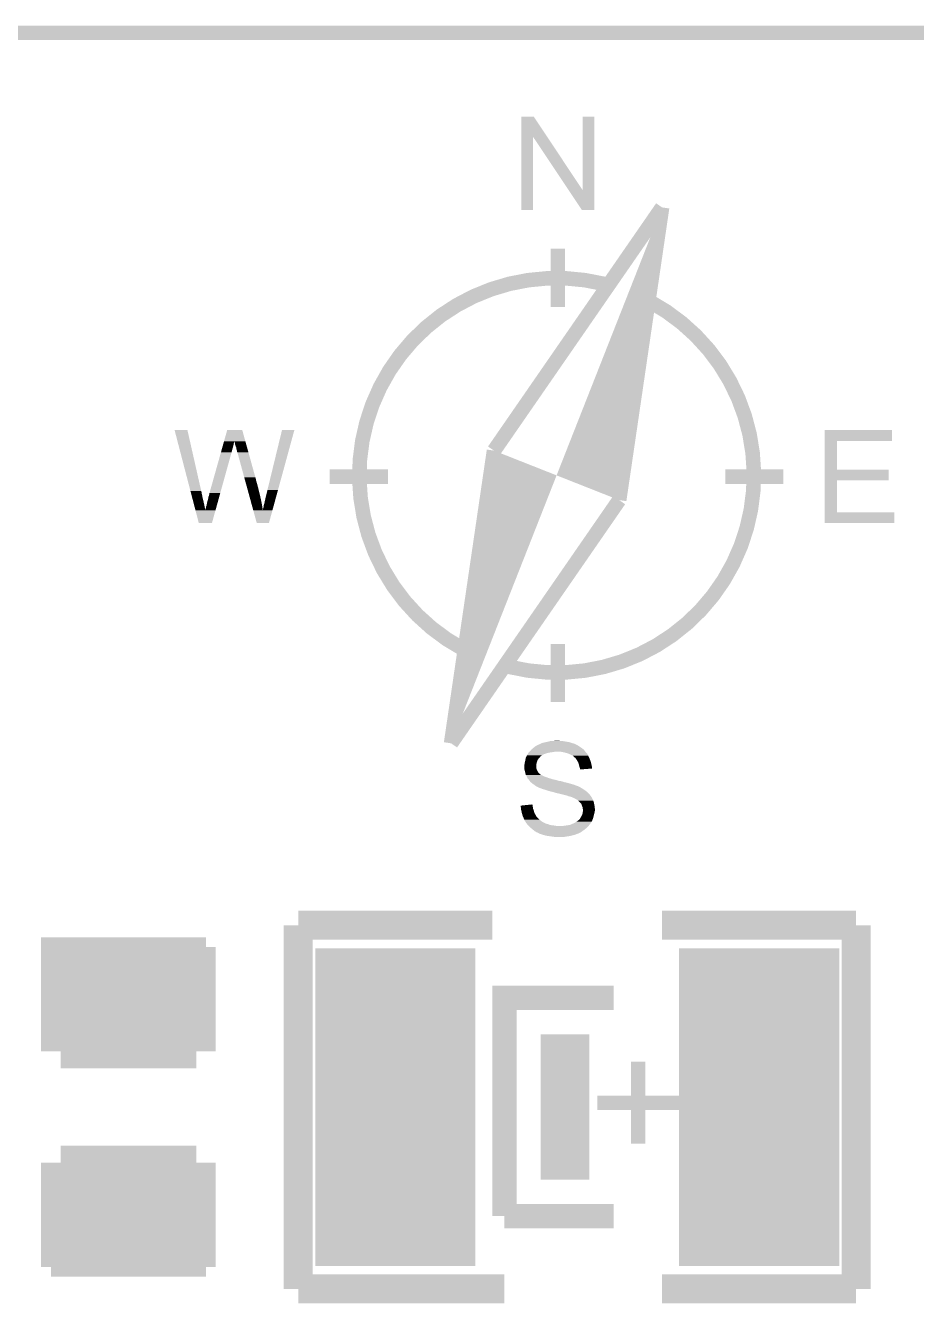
# Model space of a CAD drawing. Extents: x -0.05 to 0.95, y -0.15 to 0.98.
# Drawn here: x 0.223 to 0.59, y 0.451 to 0.978 of the extents above; entities that cross this region are included whole.
import ezdxf

# ---------------------------------------------------------------- set-up
doc = ezdxf.new("R2010")
doc.units = 0
doc.layers.get('0').update_dxf_attribs({"linetype": 'CONTINUOUS'})
for name, color, linetype in [('COMPASS_CLICK_V101_GKO', 5, 'CONTINUOUS'), ('COMPASS_CLICK_V101_GTO', 14, 'CONTINUOUS'), ('COMPASS_CLICK_V101_GTS', 12, 'CONTINUOUS')]:
    doc.layers.add(name, color=color, linetype=linetype)

# ---------------------------------------------------------------- blocks, each defined once
blk = doc.blocks.new('RECTANGLE_28')
blk.add_solid([(0.01, 0.03), (0.01, -0.03), (-0.01, 0.03), (-0.01, -0.03)])
blk = doc.blocks.new('RECTANGLE_30')
blk.add_solid([(0.033, 0.0655), (0.033, -0.0655), (-0.033, 0.0655), (-0.033, -0.0655)])
blk = doc.blocks.new('RECTANGLE_61')
blk.add_solid([(0.028, 0.023), (0.028, -0.023), (-0.028, 0.023), (-0.028, -0.023)])

msp = doc.modelspace()

# ---------------------------------------------------------------- linework, layer by layer
at = {"layer": 'COMPASS_CLICK_V101_GKO', "const_width": 0.006}
msp.add_lwpolyline([(-0.05, 0.975), (0.95, 0.975)], dxfattribs=at)
at = {"layer": 'COMPASS_CLICK_V101_GTO'}
for points, const_width in [([(0.4157, 0.8027), (0.485, 0.903)], 0.006), ([(0.4673, 0.7823), (0.485, 0.903)], 0.006), ([(0.442, 0.862), (0.442, 0.886)], 0.006), ([(0.398, 0.682), (0.4157, 0.8027)], 0.006), ([(0.348, 0.792), (0.372, 0.792)], 0.006), ([(0.511, 0.792), (0.535, 0.792)], 0.006), ([(0.398, 0.682), (0.4673, 0.7823)], 0.006), ([(0.442, 0.699), (0.442, 0.723)], 0.006), ([(0.335, 0.457), (0.335, 0.607)], 0.012), ([(0.335, 0.607), (0.415, 0.607)], 0.012), ([(0.485, 0.607), (0.565, 0.607)], 0.012), ([(0.565, 0.457), (0.565, 0.607)], 0.012), ([(0.233, 0.555), (0.233, 0.598), (0.297, 0.598)], 0.008), ([(0.297, 0.555), (0.297, 0.598)], 0.008), ([(0.42, 0.487), (0.42, 0.577), (0.465, 0.577)], 0.01), ([(0.233, 0.466), (0.233, 0.509)], 0.008), ([(0.297, 0.466), (0.297, 0.509)], 0.008), ([(0.42, 0.487), (0.465, 0.487)], 0.01), ([(0.233, 0.466), (0.297, 0.466)], 0.008), ([(0.335, 0.457), (0.42, 0.457)], 0.012), ([(0.485, 0.457), (0.565, 0.457)], 0.012)]:
    msp.add_lwpolyline(points, dxfattribs=dict(at, const_width=const_width))
at = {"layer": 'COMPASS_CLICK_V101_GTO', "const_width": 0.006}
for points in [[(0.4609, 0.8715, 0.880592), (0.4029, 0.7209)], [(0.4221, 0.7135, 0.880592), (0.4801, 0.8641)]]:
    msp.add_lwpolyline(points, format="xyb", dxfattribs=at)
at = {"layer": 'COMPASS_CLICK_V101_GTO'}
for points in [[(0.4269, 0.9321), (0.4269, 0.9404), (0.43763, 0.9321), (0.4321, 0.9404)], [(0.4269, 0.9404), (0.4269, 0.9404), (0.4321, 0.9404), (0.4269, 0.9404)], [(0.4522, 0.9102), (0.4522, 0.9404), (0.4571, 0.9102), (0.4571, 0.9404)], [(0.4522, 0.9404), (0.4522, 0.9404), (0.4571, 0.9404), (0.4522, 0.9404)], [(0.4269, 0.902), (0.4269, 0.9321), (0.4318, 0.902), (0.4318, 0.9321)], [(0.44642, 0.9102), (0.4318, 0.9321), (0.4522, 0.9102), (0.43763, 0.9321)], [(0.4519, 0.902), (0.44642, 0.9102), (0.4571, 0.902), (0.4571, 0.9102)], [(0.4415, 0.7925), (0.485, 0.90299), (0.46879, 0.7925), (0.485, 0.90299)], [(0.29056, 0.786), (0.284, 0.8112), (0.295, 0.786), (0.2893, 0.8112)], [(0.284, 0.8112), (0.284, 0.8112), (0.2893, 0.8112), (0.284, 0.8112)], [(0.30427, 0.8061), (0.30435, 0.8064), (0.3085, 0.8061), (0.3086, 0.8064)], [(0.30435, 0.8064), (0.30438, 0.8065), (0.3086, 0.8064), (0.3086, 0.8065)], [(0.30438, 0.8065), (0.3057, 0.8112), (0.3132, 0.8065), (0.3119, 0.8112)], [(0.3057, 0.8112), (0.3057, 0.8112), (0.3119, 0.8112), (0.3057, 0.8112)], [(0.3087, 0.8064), (0.3086, 0.8065), (0.31323, 0.8064), (0.3132, 0.8065)], [(0.3088, 0.8061), (0.3087, 0.8064), (0.31331, 0.8061), (0.31323, 0.8064)], [(0.3223, 0.7865), (0.3283, 0.8112), (0.32665, 0.7865), (0.3334, 0.8112)], [(0.3283, 0.8112), (0.3283, 0.8112), (0.3334, 0.8112), (0.3283, 0.8112)], [(0.552, 0.8067), (0.552, 0.8112), (0.5798, 0.8067), (0.5798, 0.8112)], [(0.552, 0.8112), (0.552, 0.8112), (0.5798, 0.8112), (0.552, 0.8112)], [(0.552, 0.7949), (0.552, 0.8067), (0.5571, 0.7949), (0.5571, 0.8067)], [(0.552, 0.8067), (0.552, 0.8067), (0.5571, 0.8067), (0.5798, 0.8067)], [(0.2984, 0.7852), (0.30312, 0.802), (0.30284, 0.7852), (0.3075, 0.802)], [(0.30312, 0.802), (0.30334, 0.8028), (0.3075, 0.802), (0.3077, 0.8028)], [(0.30334, 0.8028), (0.30354, 0.8035), (0.3077, 0.8028), (0.3079, 0.8035)], [(0.30354, 0.8035), (0.30376, 0.8043), (0.3079, 0.8035), (0.3081, 0.8043)], [(0.30376, 0.8043), (0.30396, 0.805), (0.3081, 0.8043), (0.3083, 0.805)], [(0.30396, 0.805), (0.30413, 0.8056), (0.3083, 0.805), (0.3084, 0.8056)], [(0.30413, 0.8056), (0.30427, 0.8061), (0.3084, 0.8056), (0.3085, 0.8061)], [(0.3089, 0.8055), (0.3088, 0.8061), (0.31348, 0.8055), (0.31331, 0.8061)], [(0.3091, 0.8048), (0.3089, 0.8055), (0.31367, 0.8048), (0.31348, 0.8055)], [(0.3094, 0.804), (0.3091, 0.8048), (0.31389, 0.804), (0.31367, 0.8048)], [(0.3095, 0.8033), (0.3094, 0.804), (0.31409, 0.8033), (0.31389, 0.804)], [(0.3098, 0.8024), (0.3095, 0.8033), (0.31434, 0.8024), (0.31409, 0.8033)], [(0.3098, 0.8022), (0.3098, 0.8024), (0.31439, 0.8022), (0.31434, 0.8024)], [(0.3099, 0.8021), (0.3098, 0.8022), (0.31442, 0.8021), (0.31439, 0.8022)], [(0.3099, 0.802), (0.3099, 0.8021), (0.31445, 0.802), (0.31442, 0.8021)], [(0.31272, 0.7917), (0.3099, 0.802), (0.3173, 0.7917), (0.31445, 0.802)], [(0.41421, 0.7925), (0.4157, 0.8027), (0.4415, 0.7925), (0.4157, 0.8027)], [(0.3128, 0.7914), (0.31272, 0.7917), (0.3174, 0.7914), (0.3173, 0.7917)], [(0.31291, 0.791), (0.3128, 0.7914), (0.3175, 0.791), (0.3174, 0.7914)], [(0.31305, 0.7905), (0.31291, 0.791), (0.3176, 0.7905), (0.3175, 0.791)], [(0.31343, 0.7891), (0.31305, 0.7905), (0.318, 0.7891), (0.3176, 0.7905)], [(0.398, 0.68201), (0.41421, 0.7925), (0.398, 0.68201), (0.4415, 0.7925)], [(0.4673, 0.7823), (0.4415, 0.7925), (0.4673, 0.7823), (0.46879, 0.7925)], [(0.552, 0.7904), (0.552, 0.7949), (0.5784, 0.7904), (0.5784, 0.7949)], [(0.552, 0.7949), (0.552, 0.7949), (0.5784, 0.7949), (0.5571, 0.7949)], [(0.29062, 0.7858), (0.29056, 0.786), (0.295, 0.7858), (0.295, 0.786)], [(0.29067, 0.7856), (0.29062, 0.7858), (0.2951, 0.7856), (0.295, 0.7858)], [(0.29075, 0.7853), (0.29067, 0.7856), (0.2952, 0.7853), (0.2951, 0.7856)], [(0.29082, 0.785), (0.29075, 0.7853), (0.2952, 0.785), (0.2952, 0.7853)], [(0.31365, 0.7883), (0.31343, 0.7891), (0.3182, 0.7883), (0.318, 0.7891)], [(0.31393, 0.7873), (0.31365, 0.7883), (0.3185, 0.7873), (0.3182, 0.7883)], [(0.3142, 0.7863), (0.31393, 0.7873), (0.3187, 0.7863), (0.3185, 0.7873)], [(0.3145, 0.7852), (0.3142, 0.7863), (0.319, 0.7852), (0.3187, 0.7863)], [(0.3219, 0.7848), (0.3223, 0.7865), (0.32618, 0.7848), (0.32665, 0.7865)], [(0.552, 0.7773), (0.552, 0.7904), (0.5571, 0.7773), (0.5571, 0.7904)], [(0.552, 0.7904), (0.552, 0.7904), (0.5571, 0.7904), (0.5784, 0.7904)], [(0.29093, 0.7846), (0.29082, 0.785), (0.2953, 0.7846), (0.2952, 0.785)], [(0.29106, 0.7841), (0.29093, 0.7846), (0.2954, 0.7841), (0.2953, 0.7846)], [(0.29121, 0.7835), (0.29106, 0.7841), (0.2955, 0.7835), (0.2954, 0.7841)], [(0.29153, 0.7823), (0.29121, 0.7835), (0.2958, 0.7823), (0.2955, 0.7835)], [(0.29186, 0.781), (0.29153, 0.7823), (0.2961, 0.781), (0.2958, 0.7823)], [(0.29223, 0.7796), (0.29186, 0.781), (0.2964, 0.7796), (0.2961, 0.781)], [(0.297, 0.7796), (0.2972, 0.7801), (0.30129, 0.7796), (0.30142, 0.7801)], [(0.2972, 0.7801), (0.2974, 0.7813), (0.30142, 0.7801), (0.30176, 0.7813)], [(0.2974, 0.7813), (0.2978, 0.7826), (0.30176, 0.7813), (0.30212, 0.7826)], [(0.2978, 0.7826), (0.2979, 0.7832), (0.30212, 0.7826), (0.30228, 0.7832)], [(0.2979, 0.7832), (0.298, 0.7837), (0.30228, 0.7832), (0.30242, 0.7837)], [(0.298, 0.7837), (0.2982, 0.7842), (0.30242, 0.7837), (0.30256, 0.7842)], [(0.2982, 0.7842), (0.2983, 0.7847), (0.30256, 0.7842), (0.3027, 0.7847)], [(0.2983, 0.7847), (0.2984, 0.785), (0.3027, 0.7847), (0.30278, 0.785)], [(0.2984, 0.785), (0.2984, 0.7852), (0.30278, 0.785), (0.30284, 0.7852)], [(0.31511, 0.783), (0.3145, 0.7852), (0.3195, 0.783), (0.319, 0.7852)], [(0.31576, 0.7806), (0.31511, 0.783), (0.32, 0.7806), (0.3195, 0.783)], [(0.31644, 0.77813), (0.31576, 0.7806), (0.3204, 0.77813), (0.32, 0.7806)], [(0.3207, 0.78), (0.3209, 0.7806), (0.32487, 0.78), (0.32503, 0.7806)], [(0.3207, 0.7795), (0.3207, 0.78), (0.32473, 0.7795), (0.32487, 0.78)], [(0.3209, 0.7806), (0.3212, 0.7818), (0.32503, 0.7806), (0.32536, 0.7818)], [(0.3212, 0.7818), (0.3215, 0.7832), (0.32536, 0.7818), (0.32574, 0.7832)], [(0.3215, 0.7832), (0.3219, 0.7848), (0.32574, 0.7832), (0.32618, 0.7848)], [(0.29262, 0.77811), (0.29223, 0.7796), (0.2967, 0.77811), (0.2964, 0.7796)], [(0.294, 0.7728), (0.29262, 0.77811), (0.2994, 0.7728), (0.30087, 0.77811)], [(0.2967, 0.7784), (0.2968, 0.7787), (0.30095, 0.7784), (0.30104, 0.7787)], [(0.2967, 0.77811), (0.2967, 0.7784), (0.30087, 0.77811), (0.30095, 0.7784)], [(0.2968, 0.7787), (0.2969, 0.7791), (0.30104, 0.7787), (0.30115, 0.7791)], [(0.2969, 0.7791), (0.297, 0.7796), (0.30115, 0.7791), (0.30129, 0.7796)], [(0.3179, 0.7728), (0.31644, 0.77813), (0.3229, 0.7728), (0.32436, 0.77813)], [(0.3204, 0.7785), (0.3206, 0.7791), (0.32446, 0.7785), (0.32462, 0.7791)], [(0.3204, 0.77813), (0.3204, 0.7785), (0.32436, 0.77813), (0.32446, 0.7785)], [(0.3206, 0.7791), (0.3207, 0.7795), (0.32462, 0.7791), (0.32473, 0.7795)], [(0.552, 0.7728), (0.552, 0.7773), (0.5807, 0.7728), (0.5807, 0.7773)], [(0.552, 0.7773), (0.552, 0.7773), (0.5807, 0.7773), (0.5571, 0.7773)], [(0.43112, 0.6794), (0.4317, 0.6799), (0.4527, 0.6794), (0.45206, 0.6799)], [(0.4317, 0.6799), (0.43193, 0.6801), (0.45206, 0.6799), (0.4518, 0.6801)], [(0.43193, 0.6801), (0.4325, 0.6806), (0.4518, 0.6801), (0.451, 0.6806)], [(0.4325, 0.6806), (0.43333, 0.6811), (0.451, 0.6806), (0.4503, 0.6811)], [(0.43333, 0.6811), (0.4335, 0.6812), (0.4503, 0.6811), (0.4501, 0.6812)], [(0.4335, 0.6812), (0.43438, 0.6816), (0.4501, 0.6812), (0.4493, 0.6816)], [(0.43438, 0.6816), (0.4346, 0.6817), (0.4493, 0.6816), (0.4492, 0.6817)], [(0.4347, 0.6817), (0.4348, 0.6818), (0.4492, 0.6817), (0.44887, 0.6818)], [(0.4348, 0.6818), (0.4352, 0.682), (0.44887, 0.6818), (0.44822, 0.682)], [(0.4352, 0.682), (0.4358, 0.6822), (0.44822, 0.682), (0.44758, 0.6822)], [(0.4358, 0.6822), (0.4367, 0.6824), (0.44758, 0.6822), (0.44693, 0.6824)], [(0.4367, 0.6824), (0.4372, 0.6825), (0.44693, 0.6824), (0.4466, 0.6825)], [(0.4372, 0.6825), (0.4377, 0.6826), (0.4466, 0.6825), (0.446, 0.6826)], [(0.4377, 0.6826), (0.4389, 0.6829), (0.446, 0.6826), (0.4442, 0.6829)], [(0.4389, 0.6829), (0.4402, 0.683), (0.4442, 0.6829), (0.4432, 0.683)], [(0.4402, 0.683), (0.4417, 0.6831), (0.4428, 0.683), (0.4424, 0.6831)], [(0.42845, 0.6744), (0.4286, 0.675), (0.4334, 0.6744), (0.43366, 0.675)], [(0.4286, 0.675), (0.42862, 0.6751), (0.43366, 0.675), (0.4337, 0.6751)], [(0.42862, 0.6751), (0.42874, 0.6757), (0.4337, 0.6751), (0.4341, 0.6757)], [(0.42874, 0.6757), (0.4288, 0.676), (0.4341, 0.6757), (0.4344, 0.676)], [(0.4288, 0.676), (0.42884, 0.6761), (0.4344, 0.676), (0.4345, 0.6761)], [(0.42884, 0.6761), (0.42902, 0.6765), (0.4345, 0.6761), (0.4348, 0.6765)], [(0.42902, 0.6765), (0.42916, 0.6768), (0.4348, 0.6765), (0.4351, 0.6768)], [(0.42916, 0.6768), (0.4292, 0.6769), (0.4351, 0.6768), (0.43527, 0.6769)], [(0.4292, 0.6769), (0.42932, 0.6771), (0.43527, 0.6769), (0.4356, 0.6771)], [(0.42932, 0.6771), (0.4295, 0.6774), (0.4356, 0.6771), (0.436, 0.6774)], [(0.4295, 0.6774), (0.42974, 0.6778), (0.436, 0.6774), (0.4371, 0.6778)], [(0.42974, 0.6778), (0.4298, 0.6779), (0.4371, 0.6778), (0.43747, 0.6779)], [(0.4298, 0.678), (0.4299, 0.6781), (0.43783, 0.678), (0.4382, 0.6781)], [(0.4298, 0.6779), (0.4298, 0.678), (0.43747, 0.6779), (0.43783, 0.678)], [(0.4299, 0.6781), (0.4301, 0.6783), (0.4382, 0.6781), (0.4393, 0.6783)], [(0.4301, 0.6783), (0.4302, 0.6784), (0.4393, 0.6783), (0.4403, 0.6784)], [(0.4302, 0.6784), (0.4303, 0.6785), (0.4403, 0.6784), (0.4407, 0.6785)], [(0.4303, 0.6785), (0.4305, 0.6787), (0.4534, 0.6785), (0.45324, 0.6787)], [(0.4305, 0.6787), (0.431, 0.6793), (0.45324, 0.6787), (0.45278, 0.6793)], [(0.431, 0.6793), (0.43112, 0.6794), (0.45278, 0.6793), (0.4527, 0.6794)], [(0.4448, 0.6782), (0.4434, 0.6785), (0.45367, 0.6782), (0.4534, 0.6785)], [(0.4459, 0.6779), (0.4448, 0.6782), (0.45393, 0.6779), (0.45367, 0.6782)], [(0.4468, 0.6776), (0.4459, 0.6779), (0.4542, 0.6776), (0.45393, 0.6779)], [(0.44698, 0.6775), (0.4468, 0.6776), (0.4542, 0.6775), (0.4542, 0.6776)], [(0.4475, 0.6772), (0.44698, 0.6775), (0.45435, 0.6772), (0.4542, 0.6775)], [(0.4477, 0.6771), (0.4475, 0.6772), (0.4544, 0.6771), (0.45435, 0.6772)], [(0.4481, 0.6769), (0.4477, 0.6771), (0.45452, 0.6769), (0.4544, 0.6771)], [(0.4484, 0.6767), (0.4481, 0.6769), (0.45464, 0.6767), (0.45452, 0.6769)], [(0.4485, 0.6766), (0.4484, 0.6767), (0.4547, 0.6766), (0.45464, 0.6767)], [(0.4493, 0.6759), (0.4485, 0.6766), (0.455, 0.6759), (0.4547, 0.6766)], [(0.4499, 0.675), (0.4493, 0.6759), (0.4554, 0.675), (0.455, 0.6759)], [(0.4504, 0.6741), (0.4499, 0.675), (0.45565, 0.6741), (0.4554, 0.675)], [(0.4282, 0.6729), (0.4283, 0.6735), (0.43312, 0.6729), (0.43319, 0.6735)], [(0.4282, 0.6727), (0.4282, 0.6729), (0.4331, 0.6727), (0.43312, 0.6729)], [(0.4282, 0.672), (0.4282, 0.6727), (0.4331, 0.672), (0.4331, 0.6727)], [(0.4282, 0.6716), (0.4282, 0.672), (0.4332, 0.6716), (0.4331, 0.672)], [(0.4282, 0.6715), (0.4282, 0.6716), (0.43323, 0.6715), (0.4332, 0.6716)], [(0.42831, 0.671), (0.4282, 0.6715), (0.4334, 0.671), (0.43323, 0.6715)], [(0.4283, 0.6735), (0.42831, 0.6736), (0.43319, 0.6735), (0.4332, 0.6736)], [(0.42831, 0.6736), (0.4284, 0.6742), (0.4332, 0.6736), (0.43335, 0.6742)], [(0.4284, 0.6706), (0.42831, 0.671), (0.43364, 0.6706), (0.4334, 0.671)], [(0.4284, 0.6742), (0.42845, 0.6744), (0.43335, 0.6742), (0.4334, 0.6744)], [(0.42843, 0.6705), (0.4284, 0.6706), (0.4337, 0.6705), (0.43364, 0.6706)], [(0.42857, 0.6699), (0.42843, 0.6705), (0.434, 0.6699), (0.4337, 0.6705)], [(0.42878, 0.6691), (0.42857, 0.6699), (0.4348, 0.6691), (0.434, 0.6699)], [(0.4507, 0.6732), (0.4504, 0.6741), (0.45589, 0.6732), (0.45565, 0.6741)], [(0.4508, 0.6728), (0.4507, 0.6732), (0.456, 0.6728), (0.45589, 0.6732)], [(0.4509, 0.6724), (0.4508, 0.6728), (0.45603, 0.6724), (0.456, 0.6728)], [(0.45117, 0.6716), (0.4509, 0.6724), (0.4561, 0.6716), (0.45603, 0.6724)], [(0.4512, 0.6715), (0.45117, 0.6716), (0.45487, 0.6715), (0.4561, 0.6716)], [(0.4512, 0.6712), (0.4512, 0.6715), (0.4512, 0.6712), (0.45487, 0.6715)], [(0.4288, 0.669), (0.42878, 0.6691), (0.4351, 0.669), (0.4348, 0.6691)], [(0.42886, 0.6689), (0.4288, 0.669), (0.4353, 0.6689), (0.4351, 0.669)], [(0.42898, 0.6687), (0.42886, 0.6689), (0.4356, 0.6687), (0.4353, 0.6689)], [(0.4291, 0.6685), (0.42898, 0.6687), (0.436, 0.6685), (0.4356, 0.6687)], [(0.42918, 0.6683), (0.4291, 0.6685), (0.4365, 0.6683), (0.436, 0.6685)], [(0.4293, 0.668), (0.42918, 0.6683), (0.4374, 0.668), (0.4365, 0.6683)], [(0.4294, 0.6679), (0.4293, 0.668), (0.4377, 0.6679), (0.4374, 0.668)], [(0.4295, 0.6678), (0.4294, 0.6679), (0.43793, 0.6678), (0.4377, 0.6679)], [(0.4295, 0.6676), (0.4295, 0.6678), (0.4384, 0.6676), (0.43793, 0.6678)], [(0.42967, 0.6674), (0.4295, 0.6676), (0.4392, 0.6674), (0.4384, 0.6676)], [(0.42993, 0.6671), (0.42967, 0.6674), (0.4401, 0.6671), (0.4392, 0.6674)], [(0.4301, 0.6669), (0.42993, 0.6671), (0.4411, 0.6669), (0.4401, 0.6671)], [(0.43033, 0.6666), (0.4301, 0.6669), (0.4422, 0.6666), (0.4411, 0.6669)], [(0.4304, 0.6665), (0.43033, 0.6666), (0.4424, 0.6665), (0.4422, 0.6666)], [(0.43047, 0.6664), (0.4304, 0.6665), (0.4432, 0.6664), (0.4428, 0.6665)], [(0.43055, 0.6663), (0.43047, 0.6664), (0.4437, 0.6663), (0.4432, 0.6664)], [(0.4307, 0.6661), (0.43055, 0.6663), (0.4443, 0.6661), (0.4437, 0.6663)], [(0.43093, 0.6659), (0.4307, 0.6661), (0.4449, 0.6659), (0.4443, 0.6661)], [(0.43105, 0.6658), (0.43093, 0.6659), (0.4456, 0.6658), (0.4449, 0.6659)], [(0.4314, 0.6655), (0.43105, 0.6658), (0.44665, 0.6655), (0.4456, 0.6658)], [(0.4321, 0.665), (0.4314, 0.6655), (0.4484, 0.665), (0.44665, 0.6655)], [(0.43235, 0.6648), (0.4321, 0.665), (0.449, 0.6648), (0.4484, 0.665)], [(0.4326, 0.6646), (0.43235, 0.6648), (0.44947, 0.6646), (0.449, 0.6648)], [(0.43277, 0.6645), (0.4326, 0.6646), (0.4497, 0.6645), (0.44947, 0.6646)], [(0.43293, 0.6644), (0.43277, 0.6645), (0.4502, 0.6644), (0.4497, 0.6645)], [(0.4331, 0.6643), (0.43293, 0.6644), (0.45037, 0.6643), (0.4502, 0.6644)], [(0.4335, 0.6641), (0.4331, 0.6643), (0.4507, 0.6641), (0.45037, 0.6643)], [(0.4335, 0.664), (0.4335, 0.6641), (0.451, 0.664), (0.4508, 0.6641)], [(0.4335, 0.6641), (0.4335, 0.6641), (0.4508, 0.6641), (0.4507, 0.6641)], [(0.4338, 0.6639), (0.4336, 0.664), (0.4512, 0.6639), (0.451, 0.664)], [(0.434, 0.6638), (0.4338, 0.6639), (0.45135, 0.6638), (0.4512, 0.6639)], [(0.4345, 0.6636), (0.434, 0.6638), (0.45165, 0.6636), (0.45135, 0.6638)], [(0.43477, 0.6635), (0.4345, 0.6636), (0.4518, 0.6635), (0.45165, 0.6636)], [(0.4356, 0.6632), (0.43477, 0.6635), (0.45233, 0.6632), (0.4518, 0.6635)], [(0.43592, 0.6631), (0.4356, 0.6632), (0.4525, 0.6631), (0.45233, 0.6632)], [(0.4369, 0.6628), (0.43592, 0.6631), (0.45295, 0.6628), (0.4525, 0.6631)], [(0.4378, 0.6625), (0.4369, 0.6628), (0.4534, 0.6625), (0.45295, 0.6628)], [(0.4381, 0.6624), (0.4378, 0.6625), (0.45351, 0.6624), (0.4534, 0.6625)], [(0.4392, 0.6621), (0.4381, 0.6624), (0.45386, 0.6621), (0.45351, 0.6624)], [(0.4402, 0.6619), (0.4392, 0.6621), (0.45409, 0.6619), (0.45386, 0.6621)], [(0.4405, 0.6618), (0.4402, 0.6619), (0.4542, 0.6618), (0.45409, 0.6619)], [(0.4408, 0.6617), (0.4405, 0.6618), (0.4543, 0.6617), (0.4542, 0.6618)], [(0.4409, 0.6616), (0.4408, 0.6617), (0.4544, 0.6616), (0.4543, 0.6617)], [(0.4428, 0.6612), (0.441, 0.6616), (0.4548, 0.6612), (0.4544, 0.6616)], [(0.4436, 0.661), (0.4428, 0.6612), (0.455, 0.661), (0.4548, 0.6612)], [(0.4443, 0.6608), (0.4436, 0.661), (0.45517, 0.6608), (0.455, 0.661)], [(0.4449, 0.6607), (0.4443, 0.6608), (0.45526, 0.6607), (0.45517, 0.6608)], [(0.4455, 0.6605), (0.4449, 0.6607), (0.45544, 0.6605), (0.45526, 0.6607)], [(0.446, 0.6604), (0.4455, 0.6605), (0.45552, 0.6604), (0.45544, 0.6605)], [(0.4464, 0.6602), (0.446, 0.6604), (0.4557, 0.6602), (0.45552, 0.6604)], [(0.4468, 0.6601), (0.4464, 0.6602), (0.4557, 0.6601), (0.4557, 0.6602)], [(0.4471, 0.66), (0.4468, 0.6601), (0.45577, 0.66), (0.4557, 0.6601)], [(0.4475, 0.6599), (0.4471, 0.66), (0.45583, 0.6599), (0.45577, 0.66)], [(0.4478, 0.6598), (0.4475, 0.6599), (0.4559, 0.6598), (0.45583, 0.6599)], [(0.4487, 0.6594), (0.4478, 0.6598), (0.45614, 0.6594), (0.4559, 0.6598)], [(0.44888, 0.6593), (0.4487, 0.6594), (0.4562, 0.6593), (0.45614, 0.6594)], [(0.4494, 0.659), (0.44888, 0.6593), (0.45635, 0.659), (0.4562, 0.6593)], [(0.45, 0.6587), (0.4494, 0.659), (0.4565, 0.6587), (0.45635, 0.659)], [(0.4267, 0.6563), (0.42862, 0.6565), (0.4316, 0.6563), (0.4316, 0.6565)], [(0.42674, 0.6558), (0.4267, 0.6563), (0.4317, 0.6558), (0.4316, 0.6563)], [(0.42679, 0.655), (0.42674, 0.6558), (0.4318, 0.655), (0.4317, 0.6558)], [(0.4268, 0.6549), (0.42679, 0.655), (0.43184, 0.6549), (0.4318, 0.655)], [(0.42694, 0.6543), (0.4268, 0.6549), (0.4321, 0.6543), (0.43184, 0.6549)], [(0.4271, 0.6536), (0.42694, 0.6543), (0.43228, 0.6536), (0.4321, 0.6543)], [(0.42712, 0.6535), (0.4271, 0.6536), (0.4323, 0.6535), (0.43228, 0.6536)], [(0.42733, 0.6527), (0.42712, 0.6535), (0.4327, 0.6527), (0.4323, 0.6535)], [(0.42862, 0.6565), (0.43055, 0.6567), (0.4316, 0.6565), (0.4315, 0.6567)], [(0.43055, 0.6567), (0.4315, 0.6568), (0.4315, 0.6567), (0.4315, 0.6568)], [(0.4504, 0.6583), (0.45, 0.6587), (0.45665, 0.6583), (0.4565, 0.6587)], [(0.4508, 0.658), (0.4504, 0.6583), (0.45676, 0.658), (0.45665, 0.6583)], [(0.4509, 0.6579), (0.4508, 0.658), (0.4568, 0.6579), (0.45676, 0.658)], [(0.4513, 0.6575), (0.4509, 0.6579), (0.45688, 0.6575), (0.4568, 0.6579)], [(0.4517, 0.657), (0.4513, 0.6575), (0.45698, 0.657), (0.45688, 0.6575)], [(0.4519, 0.6565), (0.4517, 0.657), (0.45708, 0.6565), (0.45698, 0.657)], [(0.4521, 0.6559), (0.4519, 0.6565), (0.4572, 0.6559), (0.45708, 0.6565)], [(0.4523, 0.6555), (0.4521, 0.6559), (0.45724, 0.6555), (0.4572, 0.6559)], [(0.4522, 0.6531), (0.4523, 0.6537), (0.45705, 0.6531), (0.4572, 0.6537)], [(0.4523, 0.655), (0.4523, 0.6555), (0.45728, 0.655), (0.45724, 0.6555)], [(0.45237, 0.6548), (0.4523, 0.655), (0.4573, 0.6548), (0.45728, 0.655)], [(0.4523, 0.6537), (0.45239, 0.6543), (0.4572, 0.6537), (0.4573, 0.6543)], [(0.4524, 0.6547), (0.45237, 0.6548), (0.4573, 0.6547), (0.4573, 0.6548)], [(0.45239, 0.6543), (0.4524, 0.6544), (0.4573, 0.6543), (0.4573, 0.6544)], [(0.4524, 0.6544), (0.4524, 0.6547), (0.4573, 0.6544), (0.4573, 0.6547)], [(0.4274, 0.6524), (0.42733, 0.6527), (0.43287, 0.6524), (0.4327, 0.6527)], [(0.42756, 0.652), (0.4274, 0.6524), (0.4331, 0.652), (0.43287, 0.6524)], [(0.4276, 0.6519), (0.42756, 0.652), (0.4331, 0.6519), (0.4331, 0.652)], [(0.42768, 0.6517), (0.4276, 0.6519), (0.4333, 0.6517), (0.4331, 0.6519)], [(0.4278, 0.6514), (0.42768, 0.6517), (0.43353, 0.6514), (0.4333, 0.6517)], [(0.42784, 0.6513), (0.4278, 0.6514), (0.4336, 0.6513), (0.43353, 0.6514)], [(0.42802, 0.6509), (0.42784, 0.6513), (0.434, 0.6509), (0.4336, 0.6513)], [(0.4282, 0.6505), (0.42802, 0.6509), (0.43448, 0.6505), (0.434, 0.6509)], [(0.4283, 0.6502), (0.4282, 0.6505), (0.43484, 0.6502), (0.43448, 0.6505)], [(0.4285, 0.6499), (0.4283, 0.6502), (0.4352, 0.6499), (0.43484, 0.6502)], [(0.4286, 0.6497), (0.4285, 0.6499), (0.43552, 0.6497), (0.4352, 0.6499)], [(0.4287, 0.6496), (0.4286, 0.6497), (0.43568, 0.6496), (0.43552, 0.6497)], [(0.4288, 0.6494), (0.4287, 0.6496), (0.436, 0.6494), (0.43568, 0.6496)], [(0.42909, 0.649), (0.4288, 0.6494), (0.4369, 0.649), (0.436, 0.6494)], [(0.42916, 0.6489), (0.42909, 0.649), (0.437, 0.6489), (0.4369, 0.649)], [(0.42924, 0.6488), (0.42916, 0.6489), (0.4373, 0.6488), (0.4372, 0.6489)], [(0.42916, 0.6489), (0.42916, 0.6489), (0.4372, 0.6489), (0.437, 0.6489)], [(0.42931, 0.6487), (0.42924, 0.6488), (0.4379, 0.6487), (0.4373, 0.6488)], [(0.42953, 0.6484), (0.42931, 0.6487), (0.4386, 0.6484), (0.4379, 0.6487)], [(0.4296, 0.6483), (0.42953, 0.6484), (0.43905, 0.6483), (0.4386, 0.6484)], [(0.4297, 0.6482), (0.4296, 0.6483), (0.4395, 0.6482), (0.43905, 0.6483)], [(0.4462, 0.6482), (0.4471, 0.6484), (0.45488, 0.6482), (0.45504, 0.6484)], [(0.4471, 0.6484), (0.44763, 0.6486), (0.45504, 0.6484), (0.4552, 0.6486)], [(0.44763, 0.6486), (0.4479, 0.6487), (0.4552, 0.6486), (0.45527, 0.6487)], [(0.4479, 0.6487), (0.448, 0.6488), (0.45527, 0.6487), (0.45533, 0.6488)], [(0.448, 0.6488), (0.4483, 0.6489), (0.45533, 0.6488), (0.4554, 0.6489)], [(0.4483, 0.6489), (0.4485, 0.649), (0.4555, 0.6489), (0.4555, 0.649)], [(0.4483, 0.6489), (0.4483, 0.6489), (0.4554, 0.6489), (0.4555, 0.6489)], [(0.4485, 0.649), (0.4487, 0.6491), (0.4555, 0.649), (0.45556, 0.6491)], [(0.4487, 0.6491), (0.4492, 0.6493), (0.45556, 0.6491), (0.45568, 0.6493)], [(0.4492, 0.6493), (0.4497, 0.6497), (0.45568, 0.6493), (0.45592, 0.6497)], [(0.4497, 0.6497), (0.45015, 0.65), (0.45592, 0.6497), (0.4561, 0.65)], [(0.45015, 0.65), (0.4503, 0.6501), (0.4561, 0.65), (0.45614, 0.6501)], [(0.4503, 0.6501), (0.4508, 0.6505), (0.45614, 0.6501), (0.4563, 0.6505)], [(0.4508, 0.6505), (0.45122, 0.651), (0.4563, 0.6505), (0.4565, 0.651)], [(0.45122, 0.651), (0.4513, 0.6511), (0.4565, 0.651), (0.45653, 0.6511)], [(0.4513, 0.6512), (0.4514, 0.6514), (0.45656, 0.6512), (0.45662, 0.6514)], [(0.4513, 0.6511), (0.4513, 0.6512), (0.45653, 0.6511), (0.45656, 0.6512)], [(0.4514, 0.6514), (0.4516, 0.6517), (0.45662, 0.6514), (0.45671, 0.6517)], [(0.4516, 0.6517), (0.45175, 0.652), (0.45671, 0.6517), (0.4568, 0.652)], [(0.45175, 0.652), (0.452, 0.6525), (0.4568, 0.652), (0.45691, 0.6525)], [(0.452, 0.6525), (0.45213, 0.6529), (0.45691, 0.6525), (0.457, 0.6529)], [(0.45213, 0.6529), (0.4522, 0.6531), (0.457, 0.6529), (0.45705, 0.6531)], [(0.4298, 0.6481), (0.4297, 0.6482), (0.4405, 0.6481), (0.4395, 0.6482)], [(0.43, 0.6479), (0.4298, 0.6481), (0.4416, 0.6479), (0.4405, 0.6481)], [(0.4305, 0.6474), (0.43, 0.6479), (0.4541, 0.6474), (0.4546, 0.6479)], [(0.43125, 0.6468), (0.4305, 0.6474), (0.4535, 0.6468), (0.4541, 0.6474)], [(0.4315, 0.6466), (0.43125, 0.6468), (0.45324, 0.6466), (0.4535, 0.6468)], [(0.43207, 0.6461), (0.4315, 0.6466), (0.4526, 0.6461), (0.45324, 0.6466)], [(0.4323, 0.6459), (0.43207, 0.6461), (0.45231, 0.6459), (0.4526, 0.6461)], [(0.4331, 0.6454), (0.4323, 0.6459), (0.4516, 0.6454), (0.45231, 0.6459)], [(0.4338, 0.6451), (0.4331, 0.6454), (0.451, 0.6451), (0.4516, 0.6454)], [(0.4342, 0.6449), (0.4338, 0.6451), (0.4506, 0.6449), (0.451, 0.6451)], [(0.4343, 0.6448), (0.4342, 0.6449), (0.4504, 0.6448), (0.4506, 0.6449)], [(0.43486, 0.6446), (0.4343, 0.6448), (0.4499, 0.6446), (0.4503, 0.6448)], [(0.4343, 0.6448), (0.4343, 0.6448), (0.4503, 0.6448), (0.4504, 0.6448)], [(0.43514, 0.6445), (0.43486, 0.6446), (0.4495, 0.6445), (0.4499, 0.6446)], [(0.4357, 0.6443), (0.43514, 0.6445), (0.4492, 0.6443), (0.4495, 0.6445)], [(0.43645, 0.6441), (0.4357, 0.6443), (0.4483, 0.6441), (0.4492, 0.6443)], [(0.4372, 0.6439), (0.43645, 0.6441), (0.44757, 0.6439), (0.4483, 0.6441)], [(0.4379, 0.6438), (0.4372, 0.6439), (0.4472, 0.6438), (0.44757, 0.6439)], [(0.4407, 0.6434), (0.4379, 0.6438), (0.4446, 0.6434), (0.4472, 0.6438)], [(0.4422, 0.6433), (0.4417, 0.6434), (0.4431, 0.6433), (0.4446, 0.6434)], [(0.4439, 0.6479), (0.4453, 0.6481), (0.4546, 0.6479), (0.4548, 0.6481)], [(0.4453, 0.6481), (0.4462, 0.6482), (0.4548, 0.6481), (0.45488, 0.6482)], [(0.4722, 0.5367), (0.4722, 0.5507), (0.4781, 0.5367), (0.4781, 0.5507)], [(0.4722, 0.5507), (0.4722, 0.5507), (0.4781, 0.5507), (0.4722, 0.5507)], [(0.4583, 0.5308), (0.4583, 0.5367), (0.492, 0.5308), (0.492, 0.5367)], [(0.4583, 0.5367), (0.4583, 0.5367), (0.492, 0.5367), (0.4781, 0.5367)], [(0.4722, 0.5169), (0.4722, 0.5308), (0.4781, 0.5169), (0.4781, 0.5308)], [(0.4722, 0.5308), (0.4722, 0.5308), (0.4781, 0.5308), (0.492, 0.5308)]]:
    msp.add_solid(points, dxfattribs=at)

# ---------------------------------------------------------------- block references
msp.add_blockref('RECTANGLE_28', (0.445, 0.532), dxfattribs=at)
at = {"layer": 'COMPASS_CLICK_V101_GTS'}
for name, p in [('RECTANGLE_30', (0.375, 0.532)), ('RECTANGLE_30', (0.525, 0.532)), ('RECTANGLE_61', (0.265, 0.571)), ('RECTANGLE_61', (0.265, 0.493))]:
    msp.add_blockref(name, p, dxfattribs=at)

doc.saveas('drawing.dxf')
